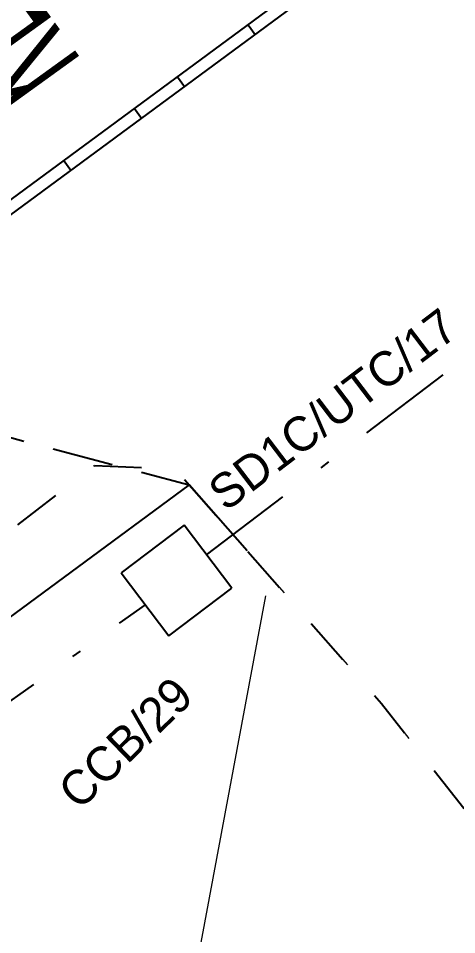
# Model space of a CAD drawing. Extents: x 421500 to 422711, y 436000 to 437000.
# Drawn here: x 422060.33 to 422064.9, y 436564.31 to 436573.87 of the extents above; entities that cross this region are included whole.
import ezdxf
from ezdxf.enums import TextEntityAlignment as Align

# ---------------------------------------------------------------- set-up
doc = ezdxf.new("R2010")
doc.units = 0
for name, pattern in [('716709-ExBase$0$BLIP', [1, 0.5, -0.5]), ('DASHED', [19.05, 12.7, -6.35]), ('XREF UTC_716709_AJB_1b$0$DASHDOT1', [2, 1, -0.5, 0, -0.5])]:
    doc.linetypes.add(name, pattern=pattern)
doc.layers.get('0').update_dxf_attribs({"color": 210})
doc.layers.add('716709-ExBase$0$LCCVerges Footpaths and Tracks', color=8, linetype='716709-ExBase$0$BLIP', lineweight=0)
doc.layers.add('716709-ExBase$0$LCCWalls', color=4, linetype='Continuous', lineweight=0)
for name, color, linetype in [('716709-ExBase$0$XC-LCCVerges', 251, '716709-ExBase$0$BLIP'), ('Lines', 1, 'Continuous'), ('Pr-Edging', 7, 'Continuous'), ('Pr-Kerb', 2, 'Continuous'), ('Pr-KerbEdge', 8, 'Continuous'), ('XREF UTC_716709_AJB_1b$0$du-UTCBOX', 42, 'Continuous'), ('XREF UTC_716709_AJB_1b$0$du-UTCDUCT-C1', 42, 'XREF UTC_716709_AJB_1b$0$DASHDOT1'), ('XREF UTC_716709_AJB_1b$0$du-UTCDUCT-V2', 42, 'XREF UTC_716709_AJB_1b$0$DASHDOT1'), ('XREF UTC_716709_AJB_1b$0$du-UTCTEXT', 42, 'Continuous')]:
    doc.layers.add(name, color=color, linetype=linetype)
doc.styles.add('White 1.6m Text Normal', font='RDMARKP.shx', dxfattribs={"height": 1.6})
doc.styles.add('XREF UTC_716709_AJB_1b$0$Standard', font='txt')

# ---------------------------------------------------------------- blocks, each defined once
blk = doc.blocks.new('XREF UTC_716709_AJB_1b$0$CCB')
for p, q in [((-0.4125, 0.4125), (-0.4125, -0.4125)), ((0.4125, 0.4125), (-0.4125, 0.4125)), ((0.4125, -0.4125), (0.4125, 0.4125)), ((-0.4125, -0.4125), (0.4125, -0.4125))]:
    blk.add_line(p, q)

msp = doc.modelspace()

# ---------------------------------------------------------------- linework, layer by layer
at = {"layer": '716709-ExBase$0$LCCVerges Footpaths and Tracks', "flags": 128}
msp.add_lwpolyline([(422062.1128, 436568.9973), (422064.1192, 436566.7163), (422065.4463, 436565.0252), (422067.1132, 436562.9012)], dxfattribs=at)
at = {"layer": '716709-ExBase$0$LCCWalls', "flags": 128}
msp.add_lwpolyline([(422054.824, 436553.6846), (422061.1392, 436558.3313), (422062.9115, 436567.8396)], dxfattribs=at)
msp.add_lwpolyline([(422054.824, 436553.6846), (422061.1392, 436558.3313), (422062.9115, 436567.8396)], dxfattribs=at)
at = {"layer": '716709-ExBase$0$XC-LCCVerges', "flags": 128}
for points in [[(422042.536, 436488.9753), (422041.4299, 436487.1963), (422032.6103, 436491.8084), (422025.2079, 436496.0891), (422021.775, 436498.4505), (422018.472, 436500.9903), (422015.9997, 436502.9311), (422013.602, 436504.9723), (422011.5341, 436507.3489), (422010.3046, 436509.2785), (422009.2899, 436511.3316), (422008.616, 436513.5219), (422008.4031, 436516.0843), (422008.6528, 436518.641), (422009.1539, 436521.1562), (422010.3275, 436524.8893), (422011.9913, 436528.4311), (422014.017, 436531.7577), (422016.4155, 436534.8264), (422021.4992, 436539.6674), (422032.0665, 436547.4618), (422038.3158, 436551.8897), (422045.1688, 436556.9276), (422052.211, 436562.3208), (422061.1239, 436569.199), (422061.965, 436569.1653), (422064.1192, 436566.7163), (422065.4463, 436565.0252), (422067.1132, 436562.9012)], [(422042.536, 436488.9753), (422041.4299, 436487.1963), (422032.6103, 436491.8084), (422025.2079, 436496.0891), (422021.775, 436498.4505), (422018.472, 436500.9903), (422015.9997, 436502.9311), (422013.602, 436504.9723), (422011.5341, 436507.3489), (422010.3046, 436509.2785), (422009.2899, 436511.3316), (422008.616, 436513.5219), (422008.4031, 436516.0843), (422008.6528, 436518.641), (422009.1539, 436521.1562), (422010.3275, 436524.8893), (422011.9913, 436528.4311), (422014.017, 436531.7577), (422016.4155, 436534.8264), (422021.4992, 436539.6674), (422032.0665, 436547.4618), (422038.3158, 436551.8897), (422045.1688, 436556.9276), (422052.211, 436562.3208), (422061.1239, 436569.199), (422061.965, 436569.1653), (422062.1128, 436568.9973)]]:
    msp.add_lwpolyline(points, dxfattribs=at)
at = {"layer": 'Pr-Edging', "flags": 128}
msp.add_lwpolyline([(422062.7171, 436568.3103), (422062.1128, 436568.9973), (422057.1737, 436565.3535, -0.005602), (422055.0332, 436563.8111), (422028.9524, 436545.4579, 0.042932), (422015.0309, 436533.7551, 0.042932)], format="xyb", dxfattribs=at)
at = {"layer": 'Pr-Kerb', "flags": 128}
msp.add_lwpolyline([(422039.622, 436486.1173), (422016.8777, 436501.1206, -0.052241), (422011.2409, 436505.7494), (422010.7347, 436506.2622, -0.404434), (422010.4497, 436534.0673, -0.049838), (422026.9382, 436548.3202), (422053.019, 436566.6734, 0.005602), (422055.0958, 436568.17), (422082.5713, 436588.44, 0.01839), (422089.1438, 436593.6728, 0.008127), (422104.0695, 436606.9074, 0.021753), (422111.0971, 436613.9318), (422145.3144, 436651.2463), (422166.4845, 436675.2427)], format="xyb", dxfattribs=at)
at = {"layer": 'Pr-KerbEdge'}
for p, q in [((422062.7266, 436573.7996), (422062.8008, 436573.699)), ((422061.9903, 436573.2564), (422062.0645, 436573.1558)), ((422061.5421, 436572.9257), (422061.6163, 436572.8252)), ((422060.8058, 436572.3825), (422060.88, 436572.2819))]:
    msp.add_line(p, q, dxfattribs=at)
at = {"layer": 'Pr-KerbEdge', "linetype": 'DASHED', "ltscale": 0.05}
msp.add_line((422057.9348, 436570.1091), (422062.1128, 436568.9973), dxfattribs=at)
at = {"layer": 'Pr-KerbEdge', "flags": 128}
msp.add_lwpolyline([(422039.6909, 436486.2216), (422016.9465, 436501.225, -0.052241), (422011.3298, 436505.8372), (422010.8236, 436506.35, -0.404434), (422010.5405, 436533.9813, -0.049838), (422027.0101, 436548.2179), (422053.0909, 436566.5712, 0.005602), (422055.17, 436568.0694), (422082.6455, 436588.3394, 0.01839), (422089.2252, 436593.5779, 0.008127), (422104.1539, 436606.8152, 0.021753), (422111.1892, 436613.8473), (422145.4073, 436651.1627), (422166.5782, 436675.16)], format="xyb", dxfattribs=at)
at = {"layer": 'Pr-KerbEdge'}
msp.add_arc((422086.9238, 436454.9562), 118.125, 133.732121, 133.732121, dxfattribs=at)
at = {"layer": 'XREF UTC_716709_AJB_1b$0$du-UTCDUCT-C1', "flags": 128}
msp.add_lwpolyline([(422062.2951, 436568.2689), (422066.158, 436571.2068)], dxfattribs=at)
at = {"layer": 'XREF UTC_716709_AJB_1b$0$du-UTCDUCT-V2', "flags": 128}
msp.add_lwpolyline([(422028.8869, 436544.4093), (422061.6563, 436567.746)], dxfattribs=at)

# ---------------------------------------------------------------- block references
at = {"layer": 'XREF UTC_716709_AJB_1b$0$du-UTCBOX', "color": 29, "rotation": 37.23894741624966}
msp.add_blockref('XREF UTC_716709_AJB_1b$0$CCB', (422061.9808, 436568.0008), dxfattribs=at)

# ---------------------------------------------------------------- texts
at = {"layer": 'Lines', "style": 'White 1.6m Text Normal', "width": 0.35}
msp.add_text('KEEP', height=1.6, rotation=125.83467, dxfattribs=at).set_placement((422060.4155, 436574.2351), align=Align.CENTER)
at = {"layer": 'XREF UTC_716709_AJB_1b$0$du-UTCTEXT', "style": 'XREF UTC_716709_AJB_1b$0$Standard'}
for s, rotation, p in [('SD1C/UTC/17', 37.25482, (422062.4946, 436568.7124)), ('CCB/29', 44, (422060.9665, 436565.5927))]:
    msp.add_text(s, height=0.36, rotation=rotation, dxfattribs=at).set_placement(p)

doc.saveas('drawing.dxf')
